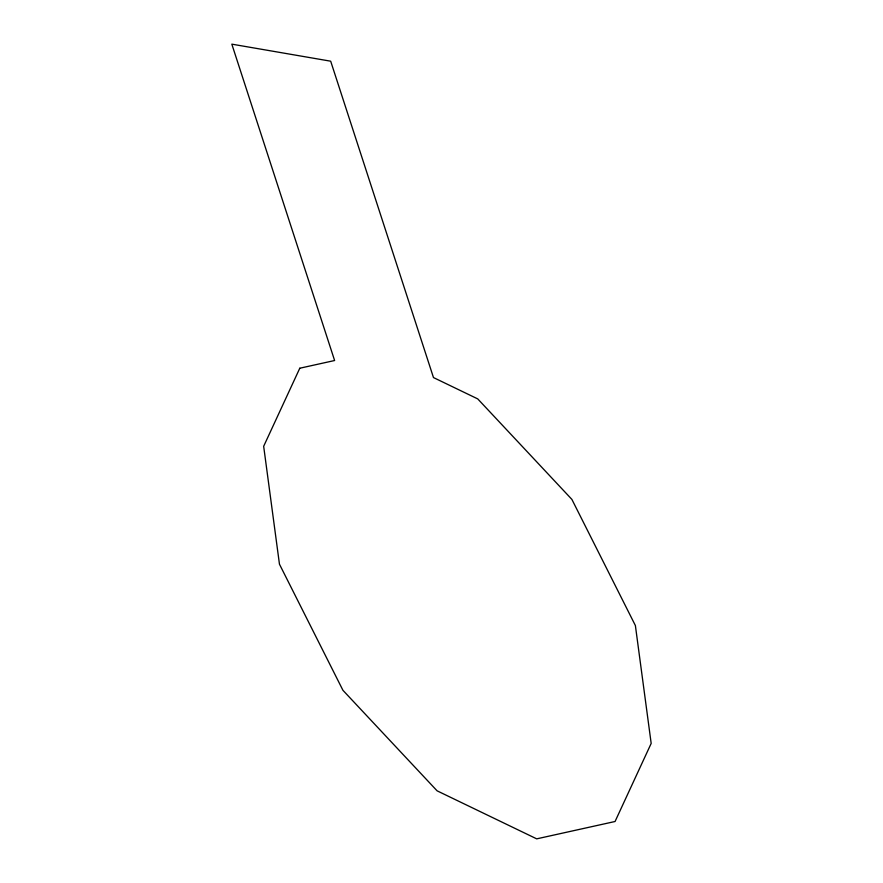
<?xml version="1.0" encoding="UTF-8"?>
<svg xmlns="http://www.w3.org/2000/svg" width="883" height="883" viewBox="0 0 883 883"><rect width="100%" height="100%" fill="white"/><g stroke="black" fill="none" stroke-linecap="round" stroke-linejoin="round"><path stroke-width="1.32" d="M299.79 368.222L263.664 446.301L279.458 564.193L342.935 690.296L437.096 790.826L536.698 838.85L615.065 821.499L651.179 743.42L635.385 625.539L571.908 499.436L477.747 398.906L433.476 377.56L330.684 61.192L231.821 44.15L334.613 360.518L299.79 368.222"/></g></svg>
